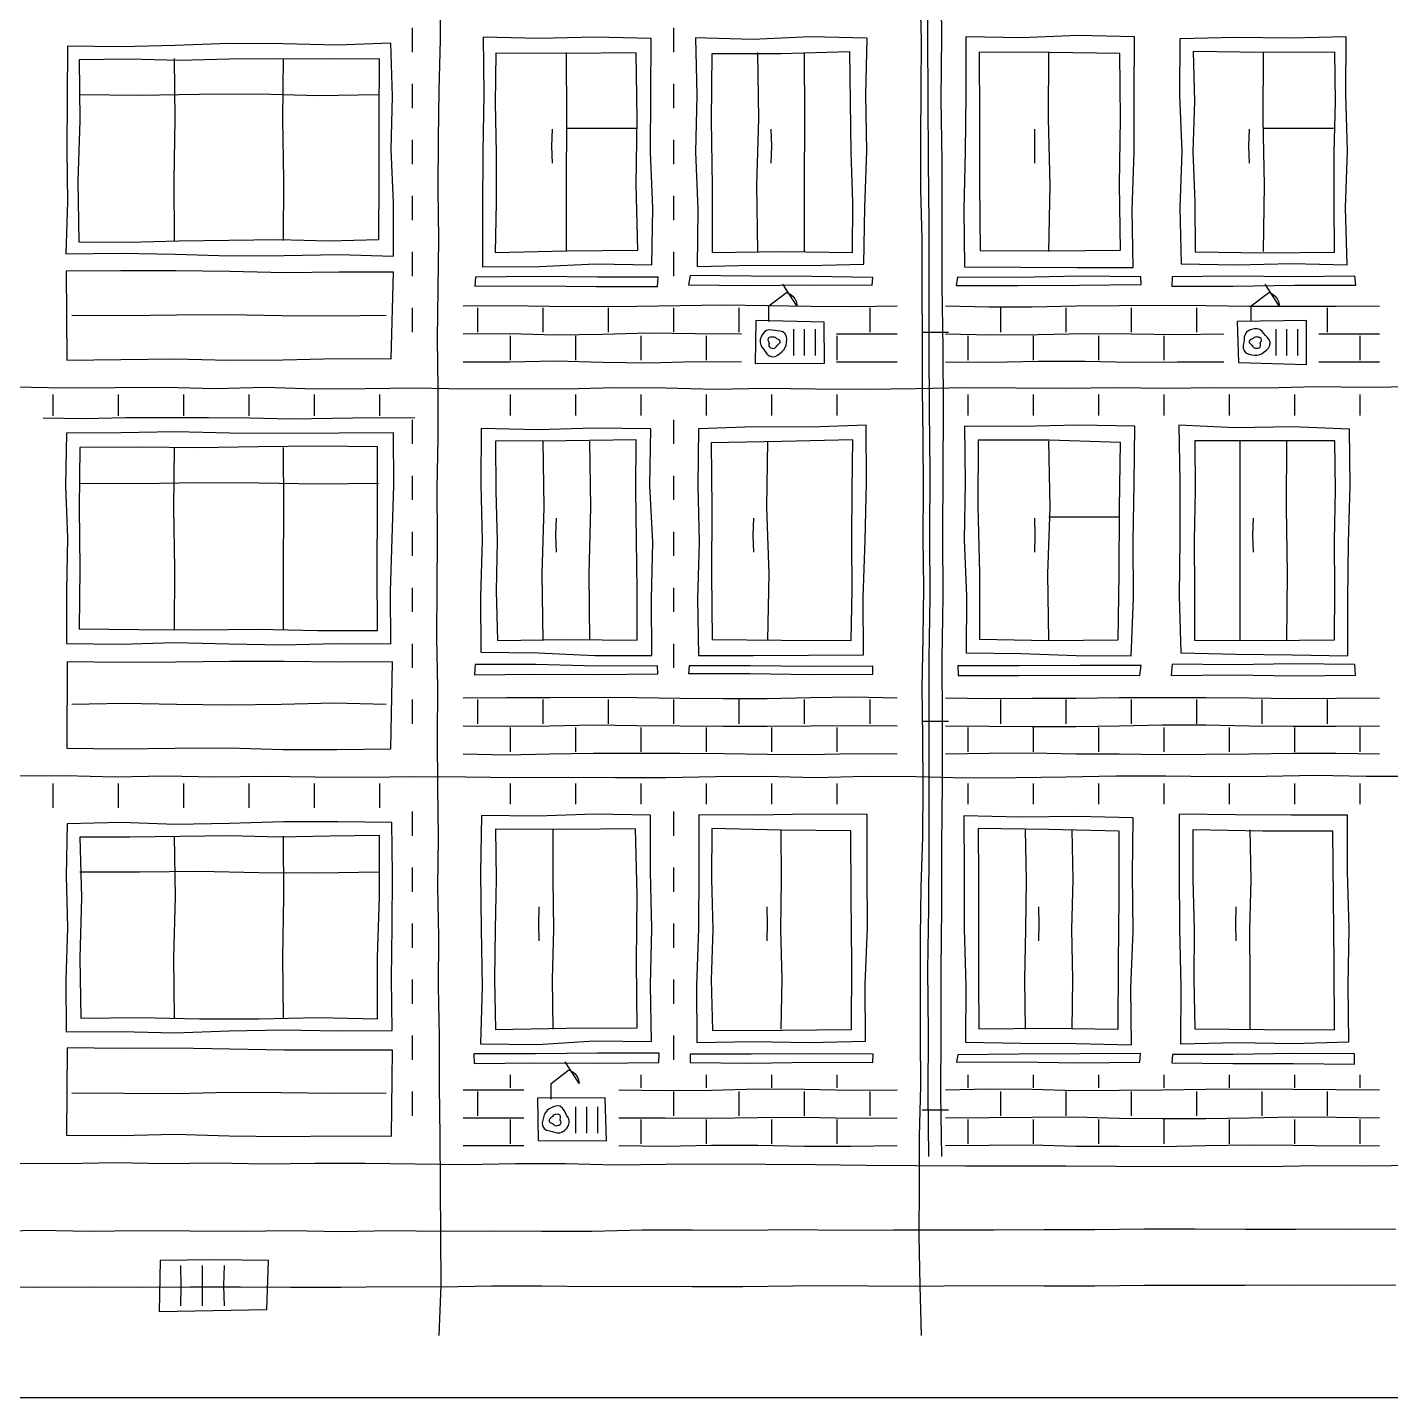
# Model space of a CAD drawing. Header units: millimetres. Extents: x 0 to 320, y 0 to 165.
# Drawn here: x 149.5 to 237.2, y 0 to 88.1 of the extents above; entities that cross this region are included whole.
import ezdxf

# ---------------------------------------------------------------- set-up
doc = ezdxf.new("R2010")
doc.units = ezdxf.units.MM
for name, color, linetype, true_color in [('01_KARKAS', 1, 'Continuous', 0xd62728), ('02_PROYOMY', 5, 'Continuous', 0x1f5fd6), ('03_BALKONY', 3, 'Continuous', 0x2ca02c), ('04_KLADKA', 32, 'Continuous', 0x8c5a2b), ('05_KONDICIONERY', 6, 'Continuous', 0xc512c5), ('06_VODOSTOK', 4, 'Continuous', 0x0f9aa0), ('07_TSEKOL', 30, 'Continuous', 0xe68a00)]:
    doc.layers.add(name, color=color, linetype=linetype, true_color=true_color)

msp = doc.modelspace()

# ---------------------------------------------------------------- linework, layer by layer
at = {"layer": '01_KARKAS'}
for points in [[(176, 4), (176.134, 7.204), (176.113, 10.408), (176.091, 13.612), (176.081, 16.816), (176.025, 20.02), (176.034, 23.224), (175.961, 26.429), (175.991, 29.633), (175.927, 32.837), (175.962, 36.041), (175.922, 39.245), (175.903, 42.449), (175.921, 45.653), (175.866, 48.857), (175.882, 52.061), (175.892, 55.265), (175.885, 58.469), (175.943, 61.673), (175.945, 64.878), (175.898, 68.082), (175.936, 71.286), (175.98, 74.49), (175.94, 77.694), (175.966, 80.898), (176.012, 84.102), (176.096, 87.306), (176.082, 90.51)], [(207, 4), (206.928, 7.204), (206.863, 10.408), (206.878, 13.612), (206.891, 16.816), (206.966, 20.02), (206.937, 23.224), (206.945, 26.429), (206.956, 29.633), (206.997, 32.837), (207.088, 36.041), (207.107, 39.245), (207.097, 42.449), (207.052, 45.653), (207.114, 48.857), (207.152, 52.061), (207.108, 55.265), (207.14, 58.469), (207.107, 61.673), (207.065, 64.878), (207.076, 68.082), (207.057, 71.286), (207.043, 74.49), (206.974, 77.694), (206.958, 80.898), (206.985, 84.102), (207.009, 87.306), (206.926, 90.51)], [(148.742, 64.986), (151.959, 64.94), (155.175, 64.942), (158.392, 64.965), (161.608, 64.895), (164.825, 64.975), (168.041, 64.86), (171.258, 64.893), (174.474, 64.94), (177.691, 64.871), (180.907, 64.879), (184.124, 64.86), (187.34, 64.949), (190.557, 64.939), (193.773, 64.851), (196.99, 64.905), (200.206, 64.865), (203.423, 64.854), (206.639, 64.882), (209.856, 64.942), (213.072, 64.929), (216.289, 64.91), (219.505, 64.951), (222.722, 64.903), (225.938, 64.942), (229.155, 64.924), (232.371, 65.015), (235.588, 64.975), (238.804, 65.023)], [(148.742, 39.985), (151.959, 39.997), (155.175, 39.914), (158.392, 39.975), (161.608, 39.907), (164.825, 39.951), (168.041, 39.923), (171.258, 39.892), (174.474, 39.948), (177.691, 39.923), (180.907, 39.878), (184.124, 39.905), (187.34, 39.873), (190.557, 39.872), (193.773, 39.947), (196.99, 39.953), (200.206, 39.865), (203.423, 39.954), (206.639, 39.936), (209.856, 39.863), (213.072, 39.881), (216.289, 39.925), (219.505, 39.984), (222.722, 39.991), (225.938, 39.93), (229.155, 39.961), (232.371, 40.024), (235.588, 39.954), (238.804, 39.953)], [(148.742, 15.066), (151.959, 15.056), (155.175, 15.11), (158.392, 15.062), (161.608, 15.097), (164.825, 15.04), (168.041, 15.07), (171.258, 15.082), (174.474, 15.024), (177.691, 14.983), (180.907, 15.047), (184.124, 15.046), (187.34, 14.978), (190.557, 15.019), (193.773, 15.022), (196.99, 15.01), (200.206, 14.993), (203.423, 14.94), (206.639, 14.919), (209.856, 14.902), (213.072, 14.898), (216.289, 14.895), (219.505, 14.878), (222.722, 14.857), (225.938, 14.887), (229.155, 14.864), (232.371, 14.929), (235.588, 14.893), (238.804, 14.954)], [(147.2, 0), (150.4, 0), (153.6, 0), (156.8, 0), (160, 0), (163.2, 0), (166.4, 0), (169.6, 0), (172.8, 0), (176, 0), (179.2, 0), (182.4, 0), (185.6, 0), (188.8, 0), (192, 0), (195.2, 0), (198.4, 0), (201.6, 0), (204.8, 0), (208, 0), (211.2, 0), (214.4, 0), (217.6, 0), (220.8, 0), (224, 0), (227.2, 0), (230.4, 0), (233.6, 0), (236.8, 0), (240, 0)]]:
    msp.add_lwpolyline(points, dxfattribs=at)
at = {"layer": '02_PROYOMY'}
for points in [[(178.843, 87.487), (178.875, 83.792), (178.824, 80.098), (178.788, 76.404), (178.797, 72.71)], [(189.634, 87.388), (186.037, 87.486), (182.439, 87.384), (178.843, 87.487)], [(189.682, 72.845), (189.734, 76.481), (189.599, 80.117), (189.622, 83.752), (189.634, 87.388)], [(192.487, 87.431), (192.561, 83.758), (192.476, 80.084), (192.637, 76.412), (192.6, 72.738)], [(203.525, 87.415), (199.846, 87.496), (196.166, 87.323), (192.487, 87.431)], [(203.306, 72.886), (203.363, 76.518), (203.488, 80.149), (203.429, 83.783), (203.525, 87.415)], [(209.85, 87.509), (209.866, 83.81), (209.823, 80.112), (209.734, 76.414), (209.784, 72.716)], [(220.7, 87.501), (217.083, 87.584), (213.467, 87.443), (209.85, 87.509)], [(220.609, 72.67), (220.551, 76.378), (220.678, 80.085), (220.677, 83.793), (220.7, 87.501)], [(223.619, 87.363), (223.595, 83.747), (223.741, 80.132), (223.607, 76.516), (223.7, 72.9)], [(234.308, 87.495), (230.745, 87.41), (227.181, 87.454), (223.619, 87.363)], [(234.364, 72.833), (234.274, 76.499), (234.392, 80.164), (234.288, 83.83), (234.308, 87.495)], [(179.656, 86.448), (179.607, 83.243), (179.67, 80.037), (179.664, 76.831), (179.615, 73.626)], [(188.662, 86.47), (184.159, 86.438), (179.656, 86.448)], [(184.2, 73.7), (184.188, 77.967), (184.219, 82.233), (184.2, 86.5)], [(188.777, 73.778), (188.68, 78.008), (188.727, 82.24), (188.662, 86.47)], [(193.544, 86.405), (193.496, 82.151), (193.563, 77.896), (193.561, 73.642)], [(202.413, 86.538), (197.979, 86.417), (193.544, 86.405)], [(196.5, 73.7), (196.425, 77.967), (196.556, 82.233), (196.5, 86.5)], [(199.5, 73.7), (199.49, 77.967), (199.502, 82.233), (199.5, 86.5)], [(202.577, 73.641), (202.607, 76.866), (202.493, 80.089), (202.443, 83.313), (202.413, 86.538)], [(219.751, 86.432), (215.229, 86.496), (210.708, 86.52)], [(210.708, 86.52), (210.729, 82.27), (210.735, 78.019), (210.791, 73.769)], [(215.2, 73.7), (215.281, 77.967), (215.175, 82.233), (215.2, 86.5)], [(219.794, 73.79), (219.738, 78.004), (219.801, 82.218), (219.751, 86.432)], [(224.472, 86.567), (224.554, 83.344), (224.455, 80.119), (224.583, 76.896), (224.593, 73.672)], [(233.575, 86.517), (229.024, 86.492), (224.472, 86.567)], [(229, 73.7), (229.066, 77.967), (228.968, 82.233), (229, 86.5)], [(233.557, 73.645), (233.529, 76.863), (233.546, 80.081), (233.621, 83.299), (233.575, 86.517)], [(183.3, 79.37), (183.256, 80.465), (183.3, 81.56)], [(184.2, 81.636), (188.7, 81.636)], [(197.35, 79.37), (197.382, 80.465), (197.35, 81.56)], [(214.3, 79.37), (214.298, 80.465), (214.3, 81.56)], [(228.1, 79.37), (228.053, 80.465), (228.1, 81.56)], [(229, 81.636), (233.5, 81.636)], [(179.615, 73.626), (184.195, 73.744), (188.777, 73.778)], [(193.561, 73.642), (198.069, 73.697), (202.577, 73.641)], [(210.791, 73.769), (215.292, 73.739), (219.794, 73.79)], [(224.593, 73.672), (229.075, 73.61), (233.557, 73.645)], [(178.797, 72.71), (182.426, 72.725), (186.052, 72.9), (189.682, 72.845)], [(192.6, 72.738), (196.168, 72.811), (199.738, 72.803), (203.306, 72.886)], [(209.784, 72.716), (213.392, 72.686), (217.001, 72.678), (220.609, 72.67)], [(223.7, 72.9), (227.255, 72.838), (230.81, 72.936), (234.364, 72.833)], [(178.352, 72.054), (178.3, 71.478)], [(178.3, 71.478), (182.211, 71.484), (186.121, 71.437), (190.031, 71.452)], [(190.087, 72.042), (186.176, 72.04), (182.264, 72.085), (178.352, 72.054)], [(190.031, 71.452), (190.087, 72.042)], [(192.143, 72.156), (192.044, 71.563)], [(192.044, 71.563), (195.972, 71.509), (199.901, 71.553), (203.83, 71.523)], [(203.872, 72.036), (199.963, 72.087), (196.052, 72.107), (192.143, 72.156)], [(203.83, 71.523), (203.872, 72.036)], [(209.334, 72.047), (209.236, 71.509)], [(209.236, 71.509), (213.198, 71.51), (217.159, 71.542), (221.121, 71.567)], [(221.112, 72.068), (217.186, 72.108), (213.26, 72.018), (209.334, 72.047)], [(221.121, 71.567), (221.112, 72.068)], [(223.131, 72.062), (223.109, 71.458)], [(223.109, 71.458), (227.047, 71.46), (230.985, 71.538), (234.923, 71.522)], [(234.874, 72.116), (230.96, 72.061), (227.045, 72.111), (223.131, 72.062)], [(234.923, 71.522), (234.874, 72.116)], [(178.7, 62.312), (178.686, 58.715), (178.768, 55.118), (178.657, 51.521), (178.684, 47.924)], [(189.617, 62.292), (185.978, 62.348), (182.339, 62.235), (178.7, 62.312)], [(189.679, 47.711), (189.658, 51.357), (189.743, 55.002), (189.54, 58.647), (189.617, 62.292)], [(192.668, 62.303), (192.633, 58.657), (192.711, 55.01), (192.617, 51.364), (192.685, 47.718)], [(203.464, 62.528), (199.867, 62.409), (196.266, 62.431), (192.668, 62.303)], [(203.286, 47.76), (203.259, 51.453), (203.39, 55.144), (203.467, 58.836), (203.464, 62.528)], [(209.777, 62.473), (209.808, 58.83), (209.749, 55.185), (209.904, 51.543), (209.871, 47.898)], [(220.727, 62.469), (217.077, 62.533), (213.427, 62.439), (209.777, 62.473)], [(220.497, 47.699), (220.636, 51.391), (220.614, 55.084), (220.68, 58.777), (220.727, 62.469)], [(234.518, 62.28), (230.862, 62.432), (227.201, 62.361), (223.546, 62.522)], [(223.546, 62.522), (223.618, 58.865), (223.611, 55.207), (223.577, 51.549), (223.686, 47.892)], [(234.421, 47.705), (234.419, 51.349), (234.449, 54.993), (234.565, 58.636), (234.518, 62.28)], [(188.669, 61.578), (184.145, 61.527), (179.621, 61.496)], [(179.621, 61.496), (179.654, 58.293), (179.744, 55.09), (179.663, 51.885), (179.763, 48.683)], [(182.7, 48.7), (182.63, 52.967), (182.749, 57.233), (182.7, 61.5)], [(185.7, 48.7), (185.641, 52.967), (185.754, 57.233), (185.7, 61.5)], [(188.724, 48.701), (188.741, 51.92), (188.681, 55.139), (188.644, 58.359), (188.669, 61.578)], [(202.592, 61.592), (198.042, 61.481), (193.491, 61.404)], [(193.491, 61.404), (193.542, 57.189), (193.507, 52.973), (193.55, 48.758)], [(197.136, 48.7), (197.215, 52.967), (197.076, 57.233), (197.136, 61.5)], [(202.483, 48.691), (202.549, 51.916), (202.526, 55.141), (202.554, 58.366), (202.592, 61.592)], [(210.656, 61.558), (210.636, 57.298), (210.749, 53.039), (210.736, 48.779)], [(219.796, 61.419), (215.227, 61.562), (210.656, 61.558)], [(215.2, 48.7), (215.141, 52.967), (215.272, 57.233), (215.2, 61.5)], [(219.641, 48.718), (219.714, 52.951), (219.744, 57.185), (219.796, 61.419)], [(224.575, 61.53), (224.599, 58.322), (224.543, 55.113), (224.559, 51.905), (224.553, 48.696)], [(233.588, 61.519), (229.082, 61.527), (224.575, 61.53)], [(227.5, 48.7), (227.502, 52.967), (227.493, 57.233), (227.5, 61.5)], [(230.5, 48.7), (230.542, 52.967), (230.478, 57.233), (230.5, 61.5)], [(233.564, 48.718), (233.581, 51.918), (233.548, 55.119), (233.621, 58.319), (233.588, 61.519)], [(183.55, 54.37), (183.507, 55.465), (183.55, 56.56)], [(196.236, 54.37), (196.199, 55.465), (196.236, 56.56)], [(214.3, 54.37), (214.327, 55.465), (214.3, 56.56)], [(215.2, 56.636), (219.7, 56.636)], [(228.35, 54.37), (228.304, 55.465), (228.35, 56.56)], [(179.763, 48.683), (184.243, 48.744), (188.724, 48.701)], [(193.55, 48.758), (198.016, 48.702), (202.483, 48.691)], [(210.736, 48.779), (215.188, 48.692), (219.641, 48.718)], [(224.553, 48.696), (229.058, 48.693), (233.564, 48.718)], [(178.684, 47.924), (182.35, 47.884), (186.013, 47.719), (189.679, 47.711)], [(192.685, 47.718), (196.219, 47.714), (199.752, 47.734), (203.286, 47.76)], [(209.871, 47.898), (213.413, 47.844), (216.954, 47.721), (220.497, 47.699)], [(223.686, 47.892), (227.264, 47.812), (230.842, 47.768), (234.421, 47.705)], [(178.314, 47.141), (178.273, 46.481)], [(190.045, 47.048), (186.134, 47.042), (182.225, 47.13), (178.314, 47.141)], [(190.061, 46.536), (190.045, 47.048)], [(192.067, 47.046), (192.035, 46.563)], [(203.879, 47.037), (199.942, 47.016), (196.004, 47.047), (192.067, 47.046)], [(203.873, 46.518), (203.879, 47.037)], [(221.14, 47.077), (217.211, 47.066), (213.283, 47.052), (209.354, 47.046)], [(209.354, 47.046), (209.358, 46.439)], [(221.038, 46.437), (221.14, 47.077)], [(223.123, 47.165), (223.055, 46.44)], [(234.864, 47.13), (230.95, 47.185), (227.036, 47.121), (223.123, 47.165)], [(234.911, 46.446), (234.864, 47.13)], [(178.273, 46.481), (182.202, 46.51), (186.131, 46.499), (190.061, 46.536)], [(192.035, 46.563), (195.981, 46.566), (199.927, 46.497), (203.873, 46.518)], [(209.358, 46.439), (213.251, 46.431), (217.145, 46.465), (221.038, 46.437)], [(223.055, 46.44), (227.007, 46.47), (230.959, 46.406), (234.911, 46.446)], [(178.735, 37.433), (178.669, 33.763), (178.697, 30.092), (178.763, 26.421), (178.67, 22.751)], [(189.601, 37.445), (185.979, 37.52), (182.357, 37.382), (178.735, 37.433)], [(189.662, 22.9), (189.583, 26.536), (189.683, 30.172), (189.592, 33.808), (189.601, 37.445)], [(192.701, 37.482), (192.707, 33.819), (192.679, 30.157), (192.546, 26.497), (192.568, 22.834)], [(203.525, 37.498), (199.917, 37.52), (196.309, 37.456), (192.701, 37.482)], [(203.41, 22.927), (203.396, 26.57), (203.53, 30.212), (203.518, 33.855), (203.525, 37.498)], [(220.621, 37.277), (216.993, 37.376), (213.364, 37.333), (209.736, 37.419)], [(209.736, 37.419), (209.745, 33.779), (209.744, 30.14), (209.855, 26.501), (209.828, 22.861)], [(220.504, 22.692), (220.471, 26.339), (220.607, 29.984), (220.572, 33.631), (220.621, 37.277)], [(223.577, 37.512), (223.569, 33.823), (223.603, 30.134), (223.687, 26.445), (223.653, 22.756)], [(234.403, 37.446), (230.794, 37.461), (227.185, 37.47), (223.577, 37.512)], [(234.478, 22.886), (234.431, 26.526), (234.5, 30.166), (234.396, 33.806), (234.403, 37.446)], [(179.626, 36.549), (179.681, 33.331), (179.597, 30.114), (179.573, 26.897), (179.626, 23.679)], [(188.621, 36.582), (184.124, 36.531), (179.626, 36.549)], [(183.336, 23.7), (183.301, 26.9), (183.377, 30.1), (183.338, 33.3), (183.336, 36.5)], [(188.744, 23.787), (188.684, 28.052), (188.728, 32.318), (188.621, 36.582)], [(193.524, 36.593), (193.517, 33.348), (193.605, 30.104), (193.492, 26.859), (193.574, 23.614)], [(202.469, 36.453), (197.997, 36.498), (193.524, 36.593)], [(198, 23.7), (198.045, 26.9), (197.977, 30.1), (198.003, 33.3), (198, 36.5)], [(202.521, 23.677), (202.539, 27.936), (202.481, 32.194), (202.469, 36.453)], [(219.725, 36.426), (215.184, 36.526), (210.642, 36.585)], [(210.642, 36.585), (210.672, 33.367), (210.669, 30.148), (210.665, 26.929), (210.702, 23.711)], [(213.7, 23.7), (213.65, 26.9), (213.721, 30.1), (213.75, 33.3), (213.7, 36.5)], [(216.7, 23.7), (216.743, 26.9), (216.678, 30.1), (216.749, 33.3), (216.7, 36.5)], [(219.661, 23.687), (219.668, 27.933), (219.724, 32.179), (219.725, 36.426)], [(233.45, 36.424), (228.947, 36.421), (224.445, 36.508)], [(224.445, 36.508), (224.45, 33.307), (224.539, 30.107), (224.505, 26.906), (224.579, 23.706)], [(228.136, 23.7), (228.131, 26.9), (228.115, 30.1), (228.207, 33.3), (228.136, 36.5)], [(233.554, 23.648), (233.527, 27.907), (233.502, 32.166), (233.45, 36.424)], [(182.436, 29.37), (182.404, 30.465), (182.436, 31.56)], [(197.1, 29.37), (197.113, 30.465), (197.1, 31.56)], [(214.55, 29.37), (214.565, 30.465), (214.55, 31.56)], [(227.236, 29.37), (227.225, 30.465), (227.236, 31.56)], [(178.67, 22.751), (182.335, 22.708), (185.997, 22.941), (189.662, 22.9)], [(179.626, 23.679), (184.184, 23.762), (188.744, 23.787)], [(192.568, 22.834), (196.182, 22.904), (199.797, 22.833), (203.41, 22.927)], [(193.574, 23.614), (198.048, 23.631), (202.521, 23.677)], [(210.702, 23.711), (215.182, 23.752), (219.661, 23.687)], [(224.579, 23.706), (229.067, 23.667), (233.554, 23.648)], [(190.152, 22.14), (186.178, 22.153), (182.205, 22.097), (178.232, 22.106)], [(178.232, 22.106), (178.262, 21.476)], [(190.12, 21.554), (190.152, 22.14)], [(192.146, 22.094), (192.142, 21.545)], [(203.893, 22.083), (199.977, 22.099), (196.062, 22.081), (192.146, 22.094)], [(203.888, 21.548), (203.893, 22.083)], [(209.354, 22.051), (209.266, 21.559)], [(221.091, 22.133), (217.179, 22.108), (213.266, 22.09), (209.354, 22.051)], [(209.828, 22.861), (213.386, 22.783), (216.945, 22.763), (220.504, 22.692)], [(221.053, 21.569), (221.091, 22.133)], [(223.137, 22.054), (223.094, 21.525)], [(234.832, 22.112), (230.934, 22.119), (227.035, 22.063), (223.137, 22.054)], [(223.653, 22.756), (227.261, 22.839), (230.871, 22.778), (234.478, 22.886)], [(234.847, 21.451), (234.832, 22.112)], [(178.262, 21.476), (182.215, 21.522), (186.167, 21.513), (190.12, 21.554)], [(192.142, 21.545), (196.057, 21.5), (199.972, 21.573), (203.888, 21.548)], [(209.266, 21.559), (213.195, 21.586), (217.124, 21.535), (221.053, 21.569)], [(223.094, 21.525), (227.012, 21.493), (230.929, 21.493), (234.847, 21.451)]]:
    msp.add_lwpolyline(points, dxfattribs=at)
at = {"layer": '03_BALKONY'}
for points in [[(152.114, 86.891), (152.1, 83.557), (152.068, 80.224), (152.109, 76.89), (152.016, 73.557)], [(172.911, 87.091), (169.445, 86.965), (165.978, 87.06), (162.512, 87.077), (159.047, 86.943), (155.581, 86.853), (152.114, 86.891)], [(173.068, 73.404), (173.063, 76.826), (172.926, 80.247), (173.01, 83.67), (172.911, 87.091)], [(152.873, 86.024), (152.9, 82.123), (152.789, 78.222), (152.839, 74.32)], [(172.171, 86.082), (168.954, 86.071), (165.738, 86.096), (162.522, 86.062), (159.306, 85.987), (156.09, 86.071), (152.873, 86.024)], [(159, 74.4), (158.974, 78.3), (159.035, 82.2), (159, 86.1)], [(166, 74.4), (166.025, 78.3), (165.967, 82.2), (166, 86.1)], [(172.126, 74.475), (172.154, 78.344), (172.142, 82.213), (172.171, 86.082)], [(152.9, 83.8), (156.74, 83.748), (160.58, 83.809), (164.42, 83.831), (168.26, 83.734), (172.1, 83.8)], [(152.839, 74.32), (156.054, 74.292), (159.268, 74.374), (162.482, 74.423), (165.697, 74.459), (168.912, 74.384), (172.126, 74.475)], [(152.016, 73.557), (155.525, 73.596), (159.033, 73.526), (162.542, 73.427), (166.051, 73.449), (169.56, 73.498), (173.068, 73.404)], [(173.066, 72.361), (169.562, 72.361), (166.057, 72.318), (162.553, 72.405), (159.049, 72.453), (155.545, 72.447), (152.041, 72.443)], [(152.041, 72.443), (152.073, 66.715)], [(172.923, 66.793), (173.066, 72.361)], [(152.4, 69.6), (155.767, 69.578), (159.133, 69.619), (162.5, 69.648), (165.867, 69.587), (169.233, 69.562), (172.6, 69.6)], [(152.073, 66.715), (155.548, 66.746), (159.023, 66.797), (162.498, 66.714), (165.973, 66.741), (169.448, 66.824), (172.923, 66.793)], [(152.044, 62.024), (151.981, 58.641), (152.112, 55.259), (152.054, 51.876), (152.059, 48.494)], [(173.077, 62.033), (169.571, 62.018), (166.066, 61.984), (162.56, 62.009), (159.055, 62.112), (155.549, 62.032), (152.044, 62.024)], [(172.902, 48.474), (172.883, 51.864), (172.982, 55.253), (173.091, 58.642), (173.077, 62.033)], [(152.904, 61.099), (152.869, 57.212), (152.904, 53.324), (152.862, 49.437)], [(172.036, 61.139), (168.21, 61.181), (164.383, 61.13), (160.557, 61.073), (156.73, 61.112), (152.904, 61.099)], [(159, 49.4), (159.021, 53.3), (158.948, 57.2), (159, 61.1)], [(166, 49.4), (165.991, 53.3), (166.033, 57.2), (166, 61.1)], [(172.05, 49.317), (172.023, 53.258), (172.053, 57.198), (172.036, 61.139)], [(152.9, 58.8), (156.74, 58.777), (160.58, 58.851), (164.42, 58.823), (168.26, 58.766), (172.1, 58.8)], [(152.862, 49.437), (156.7, 49.398), (160.537, 49.378), (164.375, 49.404), (168.212, 49.328), (172.05, 49.317)], [(152.059, 48.494), (155.533, 48.445), (159.007, 48.556), (162.481, 48.464), (165.955, 48.415), (169.429, 48.494), (172.902, 48.474)], [(152.096, 47.314), (152.083, 41.753)], [(173.015, 47.302), (169.528, 47.28), (166.042, 47.344), (162.555, 47.342), (159.069, 47.287), (155.583, 47.277), (152.096, 47.314)], [(172.903, 41.728), (173.015, 47.302)], [(152.4, 44.6), (155.767, 44.647), (159.133, 44.585), (162.5, 44.541), (165.867, 44.582), (169.233, 44.666), (172.6, 44.6)], [(152.083, 41.753), (155.553, 41.714), (159.023, 41.766), (162.493, 41.792), (165.963, 41.684), (169.433, 41.677), (172.903, 41.728)], [(172.971, 36.986), (169.491, 37.03), (166.011, 37.02), (162.532, 36.911), (159.052, 36.86), (155.571, 36.987), (152.092, 36.895)], [(152.092, 36.895), (152.04, 33.55), (152.118, 30.204), (152.004, 26.859), (152.038, 23.513)], [(172.169, 36.141), (168.961, 36.111), (165.753, 36.047), (162.544, 36.124), (159.336, 36.083), (156.128, 36.036), (152.92, 36.028)], [(172.046, 24.366), (172.035, 28.292), (172.175, 32.215), (172.169, 36.141)], [(172.984, 23.595), (172.942, 26.942), (172.992, 30.29), (173.016, 33.638), (172.971, 36.986)], [(152.92, 36.028), (153.007, 32.153), (152.905, 28.277), (152.982, 24.402)], [(159, 24.4), (158.956, 28.3), (159.054, 32.2), (159, 36.1)], [(166, 24.4), (165.951, 28.3), (166.028, 32.2), (166, 36.1)], [(152.9, 33.8), (156.74, 33.811), (160.58, 33.854), (164.42, 33.773), (168.26, 33.752), (172.1, 33.8)], [(152.982, 24.402), (156.795, 24.437), (160.608, 24.348), (164.42, 24.347), (168.233, 24.435), (172.046, 24.366)], [(152.038, 23.513), (155.529, 23.532), (159.02, 23.457), (162.511, 23.586), (166.001, 23.653), (169.493, 23.592), (172.984, 23.595)], [(152.086, 22.483), (152.047, 16.876)], [(172.999, 22.342), (169.513, 22.337), (166.027, 22.335), (162.542, 22.404), (159.057, 22.466), (155.571, 22.456), (152.086, 22.483)], [(172.954, 16.816), (172.999, 22.342)], [(152.4, 19.6), (155.767, 19.584), (159.133, 19.565), (162.5, 19.644), (165.867, 19.61), (169.233, 19.57), (172.6, 19.6)], [(152.047, 16.876), (155.531, 16.853), (159.016, 16.931), (162.501, 16.837), (165.985, 16.779), (169.47, 16.832), (172.954, 16.816)]]:
    msp.add_lwpolyline(points, dxfattribs=at)
at = {"layer": '04_KLADKA'}
for points in [[(174.3, 86.52), (174.3, 88.08)], [(191.1, 86.52), (191.1, 88.08)], [(174.3, 82.92), (174.3, 84.48)], [(191.1, 82.92), (191.1, 84.48)], [(174.3, 79.32), (174.3, 80.88)], [(191.1, 79.32), (191.1, 80.88)], [(174.3, 75.72), (174.3, 77.28)], [(191.1, 75.72), (191.1, 77.28)], [(174.3, 72.12), (174.3, 73.68)], [(191.1, 72.12), (191.1, 73.68)], [(174.3, 68.52), (174.3, 70.08)], [(177.55, 70.2), (180.34, 70.232), (183.13, 70.193), (185.92, 70.156), (188.71, 70.184), (191.5, 70.231), (194.29, 70.264), (197.08, 70.229), (199.87, 70.174), (202.66, 70.167), (205.45, 70.2)], [(178.5, 68.52), (178.5, 70.08)], [(182.7, 68.52), (182.7, 70.08)], [(186.9, 68.52), (186.9, 70.08)], [(191.1, 68.52), (191.1, 70.08)], [(195.3, 68.52), (195.3, 70.08)], [(203.7, 68.52), (203.7, 70.08)], [(208.55, 70.2), (211.34, 70.146), (214.13, 70.134), (216.92, 70.209), (219.71, 70.222), (222.5, 70.247), (225.29, 70.224), (228.08, 70.173), (230.87, 70.174), (233.66, 70.174), (236.45, 70.2)], [(212.1, 68.52), (212.1, 70.08)], [(216.3, 68.52), (216.3, 70.08)], [(220.5, 68.52), (220.5, 70.08)], [(224.7, 68.52), (224.7, 70.08)], [(233.1, 68.52), (233.1, 70.08)], [(177.55, 68.4), (180.533, 68.42), (183.517, 68.344), (186.5, 68.376), (189.483, 68.461), (192.467, 68.423), (195.45, 68.4)], [(180.6, 66.72), (180.6, 68.28)], [(184.8, 66.72), (184.8, 68.28)], [(189, 66.72), (189, 68.28)], [(193.2, 66.72), (193.2, 68.28)], [(201.55, 68.4), (205.45, 68.4)], [(201.6, 66.72), (201.6, 68.28)], [(208.55, 68.4), (211.533, 68.342), (214.517, 68.356), (217.5, 68.426), (220.483, 68.399), (223.467, 68.37), (226.45, 68.4)], [(210, 66.72), (210, 68.28)], [(214.2, 66.72), (214.2, 68.28)], [(218.4, 66.72), (218.4, 68.28)], [(222.6, 66.72), (222.6, 68.28)], [(232.55, 68.4), (236.45, 68.4)], [(235.2, 66.72), (235.2, 68.28)], [(177.55, 66.6), (180.533, 66.607), (183.517, 66.666), (186.5, 66.575), (189.483, 66.539), (192.467, 66.619), (195.45, 66.6)], [(201.55, 66.6), (205.45, 66.6)], [(208.55, 66.6), (211.533, 66.573), (214.517, 66.652), (217.5, 66.647), (220.483, 66.573), (223.467, 66.593), (226.45, 66.6)], [(232.55, 66.6), (236.45, 66.6)], [(151.2, 63.12), (151.2, 64.5)], [(155.4, 63.12), (155.4, 64.5)], [(159.6, 63.12), (159.6, 64.5)], [(163.8, 63.12), (163.8, 64.5)], [(168, 63.12), (168, 64.5)], [(172.2, 63.12), (172.2, 64.5)], [(180.6, 63.15), (180.6, 64.5)], [(184.8, 63.15), (184.8, 64.5)], [(189, 63.15), (189, 64.5)], [(193.2, 63.15), (193.2, 64.5)], [(197.4, 63.15), (197.4, 64.5)], [(201.6, 63.15), (201.6, 64.5)], [(210, 63.15), (210, 64.5)], [(214.2, 63.15), (214.2, 64.5)], [(218.4, 63.15), (218.4, 64.5)], [(222.6, 63.15), (222.6, 64.5)], [(226.8, 63.15), (226.8, 64.5)], [(231, 63.15), (231, 64.5)], [(235.2, 63.15), (235.2, 64.5)], [(150.55, 63), (153.206, 62.956), (155.861, 63.026), (158.517, 63.021), (161.172, 63.03), (163.828, 62.999), (166.483, 62.936), (169.139, 62.973), (171.794, 63.017), (174.45, 63)], [(174.3, 61.32), (174.3, 62.88)], [(191.1, 61.32), (191.1, 62.88)], [(174.3, 57.72), (174.3, 59.28)], [(191.1, 57.72), (191.1, 59.28)], [(174.3, 54.12), (174.3, 55.68)], [(191.1, 54.12), (191.1, 55.68)], [(174.3, 50.52), (174.3, 52.08)], [(191.1, 50.52), (191.1, 52.08)], [(174.3, 46.92), (174.3, 48.48)], [(191.1, 46.92), (191.1, 48.48)], [(177.55, 45), (180.34, 45.011), (183.13, 45.023), (185.92, 45.039), (188.71, 45.018), (191.5, 44.98), (194.29, 44.956), (197.08, 44.949), (199.87, 45.011), (202.66, 45.062), (205.45, 45)], [(208.55, 45), (211.34, 44.961), (214.13, 44.969), (216.92, 44.965), (219.71, 45.028), (222.5, 45.026), (225.29, 45.018), (228.08, 44.989), (230.87, 44.956), (233.66, 44.976), (236.45, 45)], [(174.3, 43.32), (174.3, 44.88)], [(178.5, 43.32), (178.5, 44.88)], [(182.7, 43.32), (182.7, 44.88)], [(186.9, 43.32), (186.9, 44.88)], [(191.1, 43.32), (191.1, 44.88)], [(195.3, 43.32), (195.3, 44.88)], [(199.5, 43.32), (199.5, 44.88)], [(203.7, 43.32), (203.7, 44.88)], [(212.1, 43.32), (212.1, 44.88)], [(216.3, 43.32), (216.3, 44.88)], [(220.5, 43.32), (220.5, 44.88)], [(224.7, 43.32), (224.7, 44.88)], [(228.9, 43.32), (228.9, 44.88)], [(233.1, 43.32), (233.1, 44.88)], [(177.55, 43.2), (180.34, 43.176), (183.13, 43.205), (185.92, 43.262), (188.71, 43.223), (191.5, 43.207), (194.29, 43.183), (197.08, 43.17), (199.87, 43.207), (202.66, 43.222), (205.45, 43.2)], [(208.55, 43.2), (211.34, 43.166), (214.13, 43.151), (216.92, 43.157), (219.71, 43.206), (222.5, 43.251), (225.29, 43.255), (228.08, 43.204), (230.87, 43.166), (233.66, 43.175), (236.45, 43.2)], [(180.6, 41.52), (180.6, 43.08)], [(184.8, 41.52), (184.8, 43.08)], [(189, 41.52), (189, 43.08)], [(193.2, 41.52), (193.2, 43.08)], [(197.4, 41.52), (197.4, 43.08)], [(201.6, 41.52), (201.6, 43.08)], [(210, 41.52), (210, 43.08)], [(214.2, 41.52), (214.2, 43.08)], [(218.4, 41.52), (218.4, 43.08)], [(222.6, 41.52), (222.6, 43.08)], [(226.8, 41.52), (226.8, 43.08)], [(231, 41.52), (231, 43.08)], [(235.2, 41.52), (235.2, 43.08)], [(177.55, 41.4), (180.34, 41.334), (183.13, 41.394), (185.92, 41.433), (188.71, 41.442), (191.5, 41.444), (194.29, 41.409), (197.08, 41.382), (199.87, 41.354), (202.66, 41.409), (205.45, 41.4)], [(208.55, 41.4), (211.34, 41.446), (214.13, 41.453), (216.92, 41.401), (219.71, 41.387), (222.5, 41.343), (225.29, 41.375), (228.08, 41.396), (230.87, 41.437), (233.66, 41.43), (236.45, 41.4)], [(151.2, 37.92), (151.2, 39.48)], [(155.4, 37.92), (155.4, 39.48)], [(159.6, 37.92), (159.6, 39.48)], [(163.8, 37.92), (163.8, 39.48)], [(168, 37.92), (168, 39.48)], [(172.2, 37.92), (172.2, 39.48)], [(180.6, 38.15), (180.6, 39.48)], [(184.8, 38.15), (184.8, 39.48)], [(189, 38.15), (189, 39.48)], [(193.2, 38.15), (193.2, 39.48)], [(197.4, 38.15), (197.4, 39.48)], [(201.6, 38.15), (201.6, 39.48)], [(210, 38.15), (210, 39.48)], [(214.2, 38.15), (214.2, 39.48)], [(218.4, 38.15), (218.4, 39.48)], [(222.6, 38.15), (222.6, 39.48)], [(226.8, 38.15), (226.8, 39.48)], [(231, 38.15), (231, 39.48)], [(235.2, 38.15), (235.2, 39.48)], [(174.3, 36.12), (174.3, 37.68)], [(191.1, 36.12), (191.1, 37.68)], [(174.3, 32.52), (174.3, 34.08)], [(191.1, 32.52), (191.1, 34.08)], [(174.3, 28.92), (174.3, 30.48)], [(191.1, 28.92), (191.1, 30.48)], [(174.3, 25.32), (174.3, 26.88)], [(191.1, 25.32), (191.1, 26.88)], [(174.3, 21.72), (174.3, 23.28)], [(191.1, 21.72), (191.1, 23.28)], [(180.6, 19.92), (180.6, 20.75)], [(189, 19.92), (189, 20.75)], [(193.2, 19.92), (193.2, 20.75)], [(197.4, 19.92), (197.4, 20.75)], [(201.6, 19.92), (201.6, 20.75)], [(210, 19.92), (210, 20.75)], [(214.2, 19.92), (214.2, 20.75)], [(218.4, 19.92), (218.4, 20.75)], [(222.6, 19.92), (222.6, 20.75)], [(226.8, 19.92), (226.8, 20.75)], [(231, 19.92), (231, 20.75)], [(235.2, 19.92), (235.2, 20.75)], [(174.3, 18.12), (174.3, 19.68)], [(177.55, 19.8), (181.45, 19.8)], [(178.5, 18.12), (178.5, 19.68)], [(187.55, 19.8), (190.533, 19.756), (193.517, 19.777), (196.5, 19.844), (199.483, 19.835), (202.467, 19.777), (205.45, 19.8)], [(191.1, 18.12), (191.1, 19.68)], [(195.3, 18.12), (195.3, 19.68)], [(199.5, 18.12), (199.5, 19.68)], [(203.7, 18.12), (203.7, 19.68)], [(208.55, 19.8), (211.34, 19.859), (214.13, 19.824), (216.92, 19.748), (219.71, 19.776), (222.5, 19.797), (225.29, 19.824), (228.08, 19.849), (230.87, 19.824), (233.66, 19.802), (236.45, 19.8)], [(212.1, 18.12), (212.1, 19.68)], [(216.3, 18.12), (216.3, 19.68)], [(220.5, 18.12), (220.5, 19.68)], [(224.7, 18.12), (224.7, 19.68)], [(228.9, 18.12), (228.9, 19.68)], [(233.1, 18.12), (233.1, 19.68)], [(177.55, 18), (181.45, 18)], [(180.6, 16.32), (180.6, 17.88)], [(187.55, 18), (190.533, 17.98), (193.517, 17.971), (196.5, 18.018), (199.483, 18.043), (202.467, 17.963), (205.45, 18)], [(189, 16.32), (189, 17.88)], [(193.2, 16.32), (193.2, 17.88)], [(197.4, 16.32), (197.4, 17.88)], [(201.6, 16.32), (201.6, 17.88)], [(208.55, 18), (211.34, 18.001), (214.13, 18.04), (216.92, 18.044), (219.71, 17.971), (222.5, 17.954), (225.29, 17.942), (228.08, 17.991), (230.87, 18.05), (233.66, 18.041), (236.45, 18)], [(210, 16.32), (210, 17.88)], [(214.2, 16.32), (214.2, 17.88)], [(218.4, 16.32), (218.4, 17.88)], [(222.6, 16.32), (222.6, 17.88)], [(226.8, 16.32), (226.8, 17.88)], [(231, 16.32), (231, 17.88)], [(235.2, 16.32), (235.2, 17.88)], [(177.55, 16.2), (181.45, 16.2)], [(187.55, 16.2), (190.533, 16.168), (193.517, 16.226), (196.5, 16.241), (199.483, 16.157), (202.467, 16.167), (205.45, 16.2)], [(208.55, 16.2), (211.34, 16.241), (214.13, 16.243), (216.92, 16.178), (219.71, 16.171), (222.5, 16.147), (225.29, 16.202), (228.08, 16.243), (230.87, 16.235), (233.66, 16.189), (236.45, 16.2)]]:
    msp.add_lwpolyline(points, dxfattribs=at)
at = {"layer": '05_KONDICIONERY'}
for points in [[(199, 70.2), (198.1, 71.6)], [(230, 70.2), (229.1, 71.6)], [(197.2, 70.2), (198.333, 71.069)], [(198.333, 71.069), (198.55, 70.979)], [(198.55, 70.979), (198.736, 70.836)], [(198.736, 70.836), (198.879, 70.65)], [(198.879, 70.65), (198.969, 70.433)], [(228.2, 70.2), (229.333, 71.069)], [(229.333, 71.069), (229.55, 70.979)], [(229.55, 70.979), (229.736, 70.836)], [(229.736, 70.836), (229.879, 70.65)], [(229.879, 70.65), (229.969, 70.433)], [(197.2, 69.2), (197.2, 70.2)], [(198.969, 70.433), (199, 70.2)], [(228.2, 69.2), (228.2, 70.2)], [(229.969, 70.433), (230, 70.2)], [(196.365, 69.265), (196.311, 66.485)], [(200.764, 69.157), (196.365, 69.265)], [(200.771, 66.509), (200.764, 69.157)], [(231.767, 69.255), (227.295, 69.207)], [(227.295, 69.207), (227.387, 66.568)], [(231.765, 66.436), (231.767, 69.255)], [(198.8, 67), (198.8, 68.7)], [(199.5, 67), (199.5, 68.7)], [(200.2, 67), (200.2, 68.7)], [(229.8, 67), (229.8, 68.7)], [(230.5, 67), (230.5, 68.7)], [(231.2, 67), (231.2, 68.7)], [(196.311, 66.485), (200.771, 66.509)], [(227.387, 66.568), (231.765, 66.436)], [(185, 20.2), (184.1, 21.6)], [(183.2, 20.2), (184.333, 21.069)], [(184.333, 21.069), (184.55, 20.979)], [(184.55, 20.979), (184.736, 20.836)], [(184.736, 20.836), (184.879, 20.65)], [(184.879, 20.65), (184.969, 20.433)], [(184.969, 20.433), (185, 20.2)], [(183.2, 19.2), (183.2, 20.2)], [(186.679, 19.275), (182.322, 19.253)], [(182.322, 19.253), (182.374, 16.538)], [(184.8, 17), (184.8, 18.7)], [(185.5, 17), (185.5, 18.7)], [(186.2, 17), (186.2, 18.7)], [(186.762, 16.505), (186.679, 19.275)], [(182.374, 16.538), (186.762, 16.505)]]:
    msp.add_lwpolyline(points, dxfattribs=at)
for points in [[(229.425, 67.85), (229.355, 68.032), (229.238, 68.179), (229.122, 68.302), (229.022, 68.43), (228.912, 68.563), (228.767, 68.673), (228.592, 68.728), (228.408, 68.727), (228.228, 68.687), (228.057, 68.617), (227.909, 68.506), (227.807, 68.354), (227.761, 68.179), (227.746, 68.01), (227.725, 67.85), (227.693, 67.678), (227.685, 67.487), (227.747, 67.303), (227.884, 67.166), (228.062, 67.091), (228.242, 67.056), (228.415, 67.038), (228.586, 67.036), (228.753, 67.07), (228.907, 67.144), (229.046, 67.243), (229.182, 67.354), (229.314, 67.488), (229.409, 67.657), (229.425, 67.85)], [(198.333, 67.85), (198.345, 68.03), (198.328, 68.219), (198.251, 68.396), (198.106, 68.523), (197.922, 68.582), (197.742, 68.596), (197.58, 68.61), (197.417, 68.639), (197.239, 68.655), (197.057, 68.617), (196.902, 68.514), (196.784, 68.37), (196.699, 68.207), (196.643, 68.032), (196.633, 67.85), (196.682, 67.676), (196.775, 67.527), (196.876, 67.397), (196.969, 67.26), (197.072, 67.109), (197.217, 66.979), (197.402, 66.919), (197.595, 66.948), (197.764, 67.038), (197.907, 67.144), (198.039, 67.251), (198.16, 67.371), (198.252, 67.515), (198.306, 67.679), (198.333, 67.85)], [(197.924, 67.85), (197.92, 67.939), (197.862, 68.011), (197.785, 68.057), (197.718, 68.092), (197.662, 68.131), (197.603, 68.167), (197.535, 68.186), (197.464, 68.188), (197.391, 68.184), (197.309, 68.18), (197.222, 68.158), (197.157, 68.099), (197.14, 68.01), (197.167, 67.921), (197.204, 67.85), (197.215, 67.789), (197.204, 67.718), (197.202, 67.634), (197.236, 67.557), (197.302, 67.507), (197.381, 67.483), (197.46, 67.47), (197.54, 67.472), (197.614, 67.5), (197.669, 67.557), (197.704, 67.623), (197.739, 67.676), (197.797, 67.718), (197.872, 67.771), (197.924, 67.85)], [(228.796, 67.85), (228.834, 67.921), (228.857, 68.009), (228.835, 68.093), (228.771, 68.151), (228.691, 68.18), (228.613, 68.197), (228.537, 68.206), (228.464, 68.197), (228.398, 68.163), (228.345, 68.119), (228.29, 68.083), (228.218, 68.055), (228.135, 68.013), (228.077, 67.94), (228.076, 67.85), (228.13, 67.771), (228.199, 67.716), (228.252, 67.67), (228.289, 67.616), (228.331, 67.557), (228.39, 67.512), (228.462, 67.49), (228.539, 67.481), (228.621, 67.479), (228.705, 67.495), (228.772, 67.548), (228.801, 67.632), (228.793, 67.72), (228.781, 67.79), (228.796, 67.85)], [(184.362, 17.85), (184.293, 18.018), (184.202, 18.163), (184.124, 18.303), (184.05, 18.461), (183.944, 18.619), (183.786, 18.731), (183.596, 18.763), (183.408, 18.724), (183.24, 18.65), (183.087, 18.565), (182.949, 18.462), (182.837, 18.331), (182.762, 18.179), (182.709, 18.018), (182.662, 17.85), (182.63, 17.665), (182.649, 17.471), (182.749, 17.304), (182.912, 17.197), (183.094, 17.147), (183.261, 17.114), (183.418, 17.072), (183.586, 17.033), (183.765, 17.033), (183.937, 17.093), (184.086, 17.199), (184.213, 17.332), (184.315, 17.487), (184.372, 17.665), (184.362, 17.85)], [(183.79, 17.85), (183.787, 17.911), (183.806, 17.986), (183.814, 18.078), (183.78, 18.161), (183.706, 18.207), (183.619, 18.215), (183.538, 18.208), (183.463, 18.198), (183.393, 18.178), (183.333, 18.139), (183.287, 18.086), (183.243, 18.036), (183.184, 17.991), (183.115, 17.932), (183.07, 17.85), (183.082, 17.761), (183.149, 17.694), (183.232, 17.655), (183.298, 17.626), (183.346, 17.583), (183.396, 17.53), (183.462, 17.492), (183.539, 17.482), (183.616, 17.493), (183.693, 17.515), (183.769, 17.551), (183.826, 17.613), (183.842, 17.698), (183.82, 17.782), (183.79, 17.85)]]:
    msp.add_lwpolyline(points, close=True, dxfattribs=at)
at = {"layer": '06_VODOSTOK'}
for points in [[(207.475, 15.5), (207.444, 19.5), (207.456, 23.5), (207.407, 27.5), (207.485, 31.5), (207.499, 35.5), (207.497, 39.5), (207.502, 43.5), (207.505, 47.5), (207.558, 51.5), (207.542, 55.5), (207.571, 59.5), (207.528, 63.5), (207.496, 67.5), (207.499, 71.5), (207.498, 75.5), (207.468, 79.5), (207.444, 83.5), (207.418, 87.5), (207.407, 91.5)], [(208.325, 15.5), (208.256, 19.5), (208.277, 23.5), (208.267, 27.5), (208.325, 31.5), (208.309, 35.5), (208.363, 39.5), (208.363, 43.5), (208.341, 47.5), (208.394, 51.5), (208.372, 55.5), (208.409, 59.5), (208.414, 63.5), (208.4, 67.5), (208.335, 71.5), (208.336, 75.5), (208.333, 79.5), (208.281, 83.5), (208.32, 87.5), (208.283, 91.5)], [(207.05, 68.5), (208.75, 68.5)], [(207.05, 43.5), (208.75, 43.5)], [(207.05, 18.5), (208.75, 18.5)]]:
    msp.add_lwpolyline(points, dxfattribs=at)
at = {"layer": '07_TSEKOL'}
for points in [[(147.083, 10.694), (150.312, 10.763), (153.542, 10.693), (156.771, 10.748), (160, 10.717), (163.229, 10.692), (166.458, 10.747), (169.688, 10.69), (172.917, 10.755), (176.146, 10.709), (179.375, 10.717), (182.604, 10.701), (185.833, 10.71), (189.062, 10.782), (192.292, 10.782), (195.521, 10.76), (198.75, 10.799), (201.979, 10.76), (205.208, 10.78), (208.438, 10.785), (211.667, 10.789), (214.896, 10.81), (218.125, 10.815), (221.354, 10.842), (224.583, 10.853), (227.812, 10.827), (231.042, 10.838), (234.271, 10.855), (237.5, 10.827)], [(165.044, 8.82), (161.558, 8.85), (158.072, 8.808)], [(164.939, 5.66), (165.044, 8.82)], [(158.072, 8.808), (158.01, 5.544)], [(159.4, 5.9), (159.424, 7.2), (159.4, 8.5)], [(160.8, 5.9), (160.785, 7.2), (160.8, 8.5)], [(162.2, 5.9), (162.172, 7.2), (162.2, 8.5)], [(147.083, 7.117), (150.312, 7.098), (153.542, 7.122), (156.771, 7.093), (160, 7.132), (163.229, 7.118), (166.458, 7.098), (169.688, 7.106), (172.917, 7.136), (176.146, 7.117), (179.375, 7.176), (182.604, 7.18), (185.833, 7.137), (189.062, 7.168), (192.292, 7.137), (195.521, 7.138), (198.75, 7.196), (201.979, 7.216), (205.208, 7.165), (208.438, 7.178), (211.667, 7.213), (214.896, 7.18), (218.125, 7.193), (221.354, 7.224), (224.583, 7.226), (227.812, 7.219), (231.042, 7.244), (234.271, 7.232), (237.5, 7.249)], [(158.01, 5.544), (161.474, 5.602), (164.939, 5.66)]]:
    msp.add_lwpolyline(points, dxfattribs=at)

doc.saveas('drawing.dxf')
